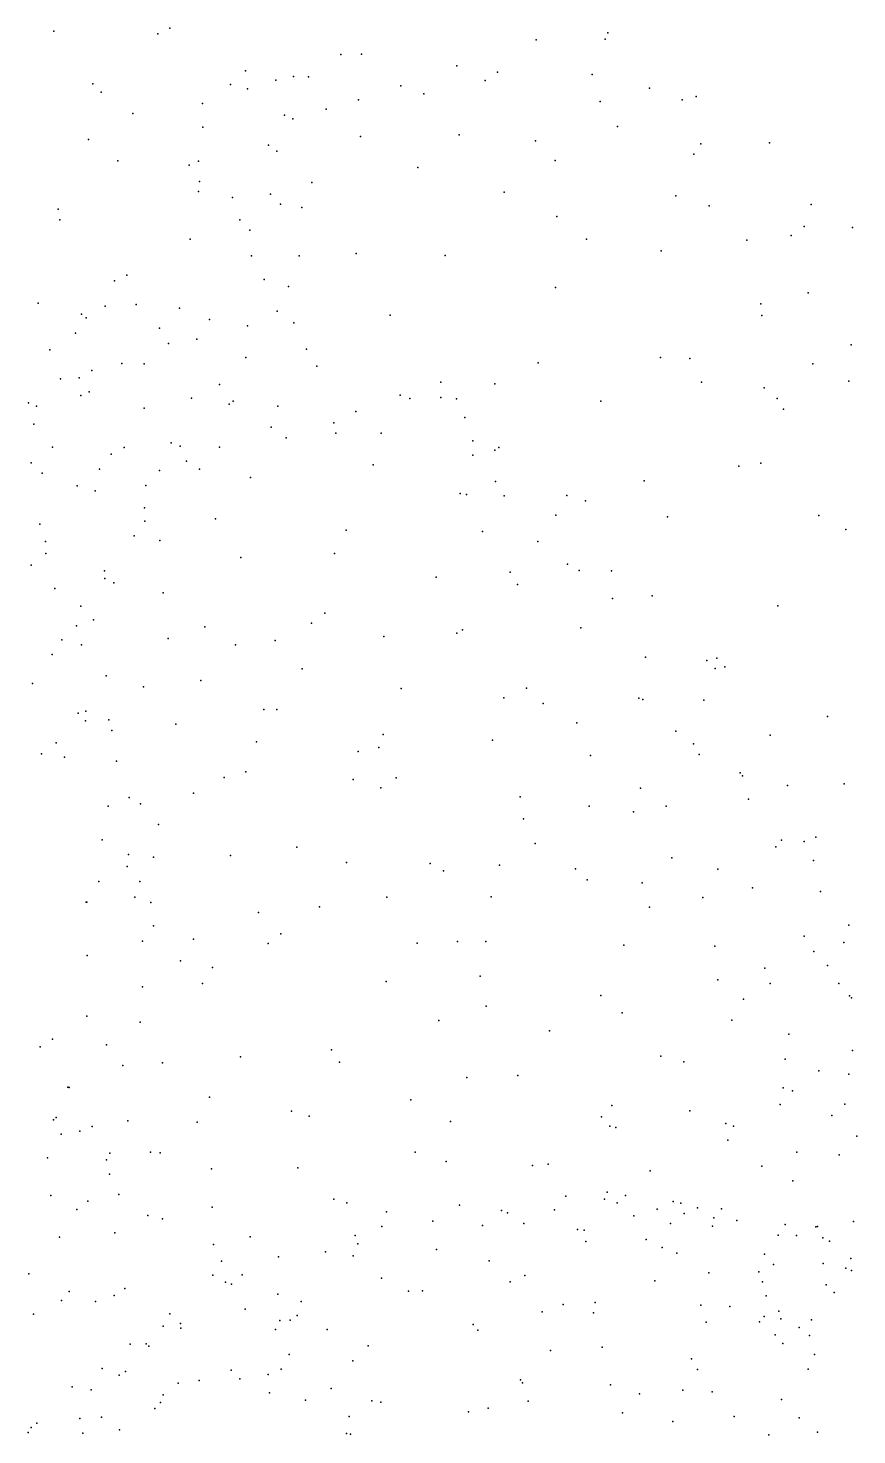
# Model space of a CAD drawing. Header units: metres. Extents: x -23.9 to 23.9, y -28.5 to 28.5.
# Drawn here: x -1.09 to -0.383, y -1.188 to 0.012 of the extents above; entities that cross this region are included whole.
import ezdxf

# ---------------------------------------------------------------- set-up
doc = ezdxf.new("R2010")
doc.units = ezdxf.units.M

msp = doc.modelspace()

# ---------------------------------------------------------------- linework, layer by layer
for p in [(-1.0684, 0.0094, 11.4078), (-0.9795, 0.0071, -6.1679), (-0.9694, 0.0119, -5.5622), (-0.6567, 0.0018, -5.6709), (-0.5979, 0.0025, -5.9243), (-0.5955, 0.0079, -5.8532), (-0.8234, -0.0105, 9.8417), (-0.8059, -0.0103, -6.1864), (-0.7245, -0.0202, -6.1698), (-1.035, -0.0356, -6.2197), (-0.9047, -0.0246, -6.2274), (-0.8789, -0.0325, 10.4911), (-0.8637, -0.0294, -5.496), (-0.851, -0.0297, 10.7202), (-0.7003, -0.0329, -23.8062), (-0.6896, -0.0256, -5.5702), (-0.609, -0.0277, -6.076), (-1.0279, -0.0427, -5.4903), (-0.9177, -0.0362, 9.7304), (-0.9031, -0.0399, 11.1914), (-0.7721, -0.0373, 10.1574), (-0.7525, -0.0442, -5.5011), (-0.5599, -0.0394, -5.7011), (-0.5201, -0.0463, -5.8903), (-0.9416, -0.0524, -5.4583), (-0.836, -0.0573, 10.9132), (-0.8082, -0.0493, 9.9453), (-0.602, -0.0507, -5.6013), (-0.5321, -0.0492, -5.9682), (-1.001, -0.0609, 4.4742), (-0.8716, -0.0624, 11.0965), (-0.8644, -0.0655, 4.0036), (-0.5872, -0.0719, -6.1465), (-1.0388, -0.0831, -6.2868), (-0.9413, -0.0726, -6.2922), (-0.8067, -0.0806, -6.2872), (-0.7224, -0.0791, -6.2528), (-0.8852, -0.0879, 9.8289), (-0.878, -0.093, 10.3917), (-0.6573, -0.0844, 1.5327), (-0.5222, -0.0955, -6.0922), (-0.5162, -0.0868, -5.6599), (-0.4575, -0.086, -5.8583), (-1.0137, -0.1012, -20.4771), (-0.9528, -0.1051, 9.7642), (-0.9449, -0.1017, -5.3932), (-0.7576, -0.1071, -5.4083), (-0.6404, -0.1009, -6.234), (-0.9439, -0.1191, 11.2365), (-0.8481, -0.1197, 10.8121), (-0.945, -0.1276, -6.3543), (-0.8834, -0.1297, -5.365), (-0.6839, -0.128, -5.424), (-0.5376, -0.1312, -5.5362), (-1.0646, -0.1425, 9.6897), (-0.916, -0.1325, 10.4764), (-0.8748, -0.1383, -6.364), (-0.8568, -0.1411, 11.0125), (-0.5092, -0.1397, -6.1687), (-0.4219, -0.1387, -5.74), (-1.0632, -0.1517, -6.3611), (-0.9096, -0.1516, 10.5952), (-0.6391, -0.1488, -6.2984), (-0.9011, -0.1605, 11.141), (-0.4392, -0.1649, -6.0925), (-0.4279, -0.1573, -5.6666), (-0.3868, -0.1582, -5.8634), (-0.9519, -0.1681, -5.3326), (-0.6137, -0.1683, -5.4172), (-0.5499, -0.1781, -6.2524), (-0.4769, -0.1691, -5.5512), (-0.8998, -0.1824, 9.9712), (-0.8589, -0.1825, 10.9271), (-0.8104, -0.1805, -6.3882), (-0.7343, -0.1821, -6.3711), (-1.0165, -0.2037, -6.4044), (-1.0062, -0.1989, 9.8238), (-0.8888, -0.2026, 10.7041), (-0.8682, -0.2086, -6.4163), (-0.6402, -0.2094, -6.3497), (-0.4246, -0.214, -6.1411), (-1.0817, -0.2228, -1.6292), (-1.0246, -0.2254, -1.5694), (-0.9981, -0.2238, -5.3004), (-0.9611, -0.2271, 10.2869), (-0.465, -0.2232, -6.2127), (-1.0447, -0.2322, -1.7086), (-1.0407, -0.2352, -1.466), (-0.9355, -0.2367, -1.5583), (-0.8778, -0.2297, 10.8216), (-0.8636, -0.2396, -5.2843), (-0.7812, -0.2329, -5.301), (-0.4641, -0.2332, 3.7804), (-1.0499, -0.2484, 11.3214), (-0.9781, -0.2441, -1.7467), (-0.9032, -0.242, -1.6324), (-1.0718, -0.2625, -6.4358), (-0.9705, -0.2572, 10.1169), (-0.9462, -0.2535, 11.1628), (-0.8526, -0.2619, -1.5455), (-0.3879, -0.2584, -5.5893), (-1.0102, -0.2742, -1.8457), (-0.9913, -0.2744, 10.5245), (-0.9045, -0.2691, -1.4069), (-0.655, -0.2738, -6.4028), (-0.5506, -0.269, -6.3369), (-0.5257, -0.2699, -5.4022), (-0.4205, -0.2744, -5.5157), (-1.0628, -0.2872, -1.297), (-1.0467, -0.2866, 9.9647), (-1.036, -0.2801, -5.2667), (-0.8439, -0.2764, -1.7478), (-1.0383, -0.2984, 10.075), (-0.9271, -0.2922, -6.4775), (-0.738, -0.2901, -6.4482), (-0.6921, -0.2917, -21.7251), (-0.5155, -0.2903, 2.7818), (-0.4621, -0.2951, -6.2816), (-0.39, -0.2893, -6.1793), (-1.09, -0.3079, 10.3303), (-1.0831, -0.3106, 23.0351), (-1.0454, -0.3016, 10.1828), (-0.951, -0.3039, -1.2902), (-0.9187, -0.309, 11.037), (-0.9153, -0.3065, 10.7433), (-0.8772, -0.3107, -1.8769), (-0.7728, -0.3013, -1.7442), (-0.7646, -0.3041, -1.454), (-0.738, -0.3034, -1.6158), (-0.7247, -0.3044, -5.2689), (-0.6015, -0.3064, -5.3208), (-0.4509, -0.304, -5.4445), (-0.9913, -0.3125, 2.7767), (-0.8106, -0.3152, 4.9296), (-0.7175, -0.3203, -18.5131), (-0.4457, -0.3133, 4.9589), (-1.0854, -0.3261, -1.9584), (-0.8829, -0.3287, -5.2304), (-0.8294, -0.325, -1.3326), (-0.8276, -0.3338, -6.4864), (-0.789, -0.3336, -1.8447), (-1.0696, -0.3455, 10.4966), (-1.0082, -0.3459, 11.1891), (-0.9682, -0.3419, -1.2317), (-0.9606, -0.3448, -5.2267), (-0.9271, -0.3456, 10.9189), (-0.8701, -0.3376, -1.2748), (-0.7109, -0.3403, -1.7414), (-0.6887, -0.3459, -1.6738), (-1.0878, -0.359, 11.2768), (-1.0194, -0.3516, 10.5699), (-0.9551, -0.3575, -1.9846), (-0.7107, -0.3524, -1.4203), (-0.6919, -0.3481, -1.4923), (-0.4651, -0.3594, -6.3239), (-1.0783, -0.3679, -6.4861), (-1.0294, -0.3643, -5.228), (-0.9781, -0.3656, 11.0852), (-0.944, -0.3644, 10.8243), (-0.9006, -0.3714, -6.5083), (-0.7958, -0.3606, -5.2295), (-0.4836, -0.3618, -5.3825), (-1.0484, -0.3786, -2.0343), (-1.0331, -0.3828, 3.8469), (-0.9899, -0.3783, -1.1753), (-0.6915, -0.375, -1.799), (-0.5646, -0.3743, -5.3186), (-0.7217, -0.3853, -1.322), (-0.7162, -0.3861, -5.2406), (-0.684, -0.3872, -23.4003), (-0.6305, -0.387, -1.5198), (-0.6147, -0.3915, -1.6321), (-0.9909, -0.3973, -6.51), (-0.9304, -0.4068, -1.147), (-0.6399, -0.4036, -6.4587), (-0.5445, -0.4051, -6.4015), (-0.4155, -0.404, -6.2892), (-1.0803, -0.4112, -0.5537), (-0.9907, -0.4088, 10.7266), (-0.8188, -0.4165, -1.1939), (-0.7025, -0.4175, -1.911), (-0.3925, -0.4158, -5.4573), (-1.0756, -0.4262, -0.4728), (-0.9999, -0.4214, -1.1206), (-0.9779, -0.4252, 10.8822), (-0.6552, -0.4261, -1.3404), (-1.0752, -0.4363, -5.2101), (-0.9089, -0.4398, -2.0799), (-0.8287, -0.4364, -2.0355), (-1.0878, -0.4464, 10.5793), (-1.025, -0.4511, -2.1097), (-0.6788, -0.4524, -6.4913), (-0.63, -0.4456, 0.7109), (-0.62, -0.4509, -1.8543), (-0.5925, -0.4512, -1.3975), (-1.0675, -0.4662, -0.3714), (-1.0249, -0.4578, 11.0408), (-1.0172, -0.4615, 10.7968), (-0.7421, -0.4566, -5.2062), (-0.6727, -0.4628, -5.2302), (-0.975, -0.4699, -5.1876), (-0.5917, -0.4748, -6.4583), (-0.5576, -0.4724, -1.759), (-1.0453, -0.4812, -0.5742), (-0.837, -0.4872, -5.1872), (-0.4505, -0.4811, -5.363), (-1.049, -0.4981, 10.9391), (-1.0346, -0.4931, -6.5299), (-0.9394, -0.499, -6.5414), (-0.8485, -0.4957, -2.0988), (-0.7197, -0.5016, -2.0266), (-0.6186, -0.4997, -1.2732), (-1.0615, -0.5099, -2.1577), (-1.0447, -0.5144, -0.6668), (-0.9709, -0.509, -2.1439), (-0.9132, -0.5144, -5.1755), (-0.8794, -0.5106, -1.0742), (-0.7868, -0.5071, -1.1172), (-0.7243, -0.5044, -1.1628), (-1.0699, -0.5226, -1.0284), (-0.5634, -0.5248, -1.3371), (-0.511, -0.5278, -1.4762), (-0.5026, -0.5256, -1.6524), (-0.8563, -0.5349, -6.542), (-0.5039, -0.5346, -5.316), (-0.4958, -0.5331, -1.556), (-1.0865, -0.5474, -0.2438), (-1.0237, -0.5407, -0.4969), (-0.9917, -0.5502, -17.7505), (-0.943, -0.5448, -1.032), (-0.7718, -0.5515, -2.1058), (-0.665, -0.5513, -1.1752), (-0.6843, -0.5596, -5.2146), (-0.569, -0.5597, -1.9194), (-0.5656, -0.5609, -6.4525), (-0.5136, -0.5615, -1.8037), (-1.0476, -0.5726, -0.7456), (-1.0411, -0.5708, -0.3404), (-0.889, -0.5694, 2.5705), (-0.878, -0.5696, -2.1633), (-0.6506, -0.5643, -6.4958), (-0.4081, -0.5755, 3.6805), (-1.0414, -0.5791, -5.1827), (-1.0215, -0.5784, -16.5925), (-1.0189, -0.5875, -0.6695), (-0.9642, -0.5821, -5.1737), (-0.622, -0.5809, -2.0082), (-0.5374, -0.5881, -5.2848), (-1.0664, -0.598, -0.8986), (-0.8954, -0.597, -6.5534), (-0.7873, -0.5907, 23.0348), (-0.6939, -0.5957, -1.1126), (-0.5225, -0.5989, -1.3073), (-0.4571, -0.5913, -1.5427), (-1.0789, -0.6073, -6.5348), (-1.0592, -0.6102, -0.8149), (-0.8086, -0.6053, -6.5446), (-0.7911, -0.6018, 23.4232), (-0.6104, -0.6087, -1.1724), (-0.5175, -0.6078, -1.8924), (-1.015, -0.6135, -2.2194), (-0.9045, -0.6228, -2.2073), (-0.4827, -0.6236, -1.3729), (-0.9231, -0.6274, 1.9694), (-0.8128, -0.6293, -1.0243), (-0.7762, -0.6278, -5.1824), (-0.4807, -0.6262, -5.3238), (-0.4423, -0.6344, -1.6915), (-0.3938, -0.633, -6.317), (-1.0042, -0.6447, -0.4234), (-0.9491, -0.6409, -0.9606), (-0.7894, -0.6362, -2.1658), (-0.6704, -0.6441, -5.2178), (-0.5677, -0.6367, -6.4569), (-0.4754, -0.6459, -1.8285), (-1.0219, -0.6519, -0.3416), (-0.9943, -0.6501, -0.5042), (-0.6116, -0.6519, 0.0866), (-0.5736, -0.6567, 2.2929), (-0.5457, -0.652, -1.2343), (-0.9789, -0.6676, -6.5428), (-0.6675, -0.6627, -2.098), (-1.0272, -0.6806, -2.2446), (-0.6577, -0.6838, -6.4947), (-0.4472, -0.681, -6.3635), (-0.428, -0.682, -1.4832), (-0.4181, -0.6784, -1.5779), (-1.0045, -0.6932, -5.1846), (-0.9832, -0.6955, 23.7373), (-0.9177, -0.694, -2.2364), (-0.861, -0.687, -6.542), (-0.5409, -0.696, -5.292), (-0.4523, -0.6867, -1.3856), (-1.0058, -0.7033, -0.696), (-0.8187, -0.7, -5.186), (-0.7472, -0.7009, -1.0259), (-0.7358, -0.7071, -2.1655), (-0.6881, -0.7024, -1.0666), (-0.6231, -0.7055, -1.1121), (-0.5016, -0.7058, -1.9318), (-0.4201, -0.6984, -5.3878), (-1.0299, -0.7163, -0.7753), (-0.9949, -0.7161, -0.8941), (-0.6131, -0.7149, -5.2467), (-0.5663, -0.7175, -1.1667), (-0.9992, -0.7295, -0.3817), (-0.7841, -0.7295, -6.5284), (-0.695, -0.7292, -5.2192), (-0.5144, -0.73, -6.4062), (-0.4721, -0.7215, -1.3009), (-0.414, -0.7249, -1.725), (-1.0409, -0.7338, -6.5282), (-1.0402, -0.7339, -0.2626), (-0.9856, -0.7342, -0.4984), (-0.8936, -0.7428, 4.9549), (-0.8417, -0.7379, -2.226), (-0.5601, -0.7382, -2.0343), (-0.9832, -0.7541, -0.5666), (-0.3898, -0.7536, -1.5953), (-0.9927, -0.7671, -0.652), (-0.9491, -0.7654, -2.2644), (-0.8745, -0.761, -6.5352), (-0.7238, -0.7673, -6.5067), (-0.6998, -0.7675, -2.1633), (-0.428, -0.7628, -1.8179), (-1.0399, -0.7793, -0.8432), (-0.8855, -0.7692, -0.946), (-0.7584, -0.7688, -5.2031), (-0.5818, -0.7706, -1.1237), (-0.5043, -0.7714, -1.9703), (-0.4197, -0.7761, -1.3976), (-0.394, -0.7683, -6.2862), (-0.9602, -0.7839, 22.6784), (-0.933, -0.7896, -5.1942), (-0.4615, -0.7903, -1.2839), (-0.4082, -0.7878, -5.4267), (-0.9415, -0.8032, -0.9175), (-0.7847, -0.8017, -2.2188), (-0.7044, -0.7969, -20.785), (-0.5018, -0.8, -6.3769), (-0.457, -0.8034, -1.9089), (-0.3985, -0.8032, -1.7431), (-0.9928, -0.8061, -0.451), (-0.6015, -0.8136, -6.4411), (-0.3893, -0.8137, -1.5245), (-0.3876, -0.8155, -1.6598), (-0.6995, -0.8226, -5.2433), (-0.5833, -0.8282, -2.083), (-0.4797, -0.8165, -17.7687), (-1.0403, -0.8311, -0.2764), (-0.9946, -0.8362, -0.5988), (-0.7397, -0.8348, -6.4883), (-0.4897, -0.8346, -5.369), (-1.0694, -0.8508, -2.2869), (-0.6454, -0.8436, -2.1365), (-0.4412, -0.8464, -6.3041), (-1.0801, -0.8573, 25.0322), (-1.0234, -0.8557, -0.7376), (-0.8313, -0.86, -0.9545), (-0.3867, -0.8604, 1.1767), (-1.0094, -0.8732, -0.378), (-0.9757, -0.871, -5.2278), (-0.909, -0.8659, -2.2703), (-0.8245, -0.8704, -2.2412), (-0.5503, -0.8652, -6.3839), (-0.5306, -0.8702, -2.0285), (-0.4441, -0.8679, -5.4259), (-0.7158, -0.8836, -2.1913), (-0.6724, -0.8818, -6.4444), (-0.4155, -0.8778, -1.821), (-0.3899, -0.8805, -6.2139), (-1.0564, -0.8918, 25.3751), (-1.0552, -0.8919, -5.2448), (-0.4458, -0.8922, 4.9493), (-0.4379, -0.8949, -1.8905), (-0.9355, -0.9003, -0.9095), (-0.8656, -0.9121, -5.2407), (-0.7638, -0.9024, -0.9733), (-0.5921, -0.9075, -2.1035), (-0.5255, -0.9119, -1.167), (-0.4484, -0.9066, -0.1019), (-0.3934, -0.9061, -5.5182), (-1.0686, -0.9196, -0.8333), (-1.0664, -0.9175, -0.2354), (-1.0053, -0.9204, -0.5952), (-0.9461, -0.9216, -6.4899), (-0.8505, -0.9165, -6.4818), (-0.7298, -0.9209, -5.272), (-0.601, -0.917, -5.3246), (-0.4949, -0.9226, -6.3229), (-0.4043, -0.9159, -1.397), (-1.0621, -0.9319, -2.2918), (-1.0461, -0.9293, -0.7616), (-1.0357, -0.9254, -6.4825), (-0.5939, -0.925, -6.4076), (-0.5888, -0.926, 3.7228), (-0.4884, -0.9251, -5.4161), (-0.383, -0.9336, -1.6964), (-1.0206, -0.948, -5.2716), (-0.9859, -0.9473, 25.1252), (-0.9775, -0.9478, -2.2805), (-0.7601, -0.9472, -6.5256), (-0.493, -0.9369, -1.9787), (-0.4343, -0.9471, -6.2212), (-1.0739, -0.9519, -20.2591), (-1.0233, -0.9538, -0.4155), (-0.7334, -0.9552, 22.956), (-0.6597, -0.9586, -6.4711), (-0.6465, -0.9573, -1.0558), (-0.4641, -0.9592, -1.2642), (-0.3981, -0.9494, -1.7713), (-1.0208, -0.966, 25.431), (-0.9337, -0.9613, -5.2683), (-0.8601, -0.9605, -0.9436), (-0.5593, -0.963, -1.1326), (-0.4376, -0.9717, -5.5205), (-1.071, -0.9841, -0.2909), (-1.0129, -0.9833, -0.8806), (-0.596, -0.9812, -6.564), (-1.0488, -0.9961, -0.3633), (-1.0393, -0.989, -0.6785), (-0.9332, -0.9941, -6.5577), (-0.8295, -0.9873, -2.2394), (-0.8183, -0.9903, -6.5719), (-0.7221, -0.9925, -6.6323), (-0.6314, -0.9848, -2.8488), (-0.5983, -0.9874, -2.7486), (-0.5875, -0.9904, -6.706), (-0.5805, -0.9843, -6.4708), (-0.5535, -0.9957, -5.4216), (-0.5398, -0.9892, -6.6472), (-0.5333, -0.9906, -2.8476), (-0.5189, -0.9948, -6.5683), (-0.4984, -0.9955, -2.7768), (-0.988, -1.0012, -6.4591), (-0.9756, -1.004, 24.9999), (-0.7845, -0.998, -5.3097), (-0.7449, -1.006, -2.7096), (-0.6864, -0.9969, -6.7059), (-0.6811, -0.999, -5.347), (-0.6671, -1.008, -6.7902), (-0.6412, -0.9964, -2.6895), (-0.5734, -1.0016, -2.0727), (-0.542, -1.0081, -6.7877), (-0.5305, -0.9996, -2.9242), (-0.5052, -1.0032, -1.2143), (-0.4855, -1.0056, -6.5074), (-0.386, -1.0064, -1.546), (-1.0636, -1.0196, -2.2822), (-1.0162, -1.016, 25.5015), (-0.9008, -1.0195, -2.2607), (-0.8111, -1.0184, -2.8619), (-0.7884, -1.0106, -6.6691), (-0.7024, -1.0097, -2.978), (-0.6215, -1.0131, -3.014), (-0.6157, -1.0137, -0.5172), (-0.5062, -1.0103, -6.3798), (-0.4501, -1.0181, -2.6566), (-0.4442, -1.0089, -6.1729), (-0.4344, -1.0184, -2.9461), (-0.4181, -1.011, -6.6379), (-0.4165, -1.0106, -1.8038), (-0.412, -1.0202, -6.5447), (-0.932, -1.026, -5.3131), (-0.8089, -1.0254, -6.7348), (-0.7418, -1.0303, -6.829), (-0.6142, -1.0235, -6.8519), (-0.5629, -1.0217, -2.6049), (-0.5493, -1.0284, -1.1567), (-0.4065, -1.0231, -5.653), (-0.9253, -1.0403, -6.4766), (-0.8765, -1.0364, -2.8137), (-0.8366, -1.0323, -2.728), (-0.8128, -1.0357, -2.9802), (-0.6969, -1.04, -3.0655), (-0.5366, -1.0333, -3.052), (-0.4618, -1.0343, -6.8353), (-0.4542, -1.0429, -5.5779), (-0.4117, -1.0423, -6.4329), (-0.3881, -1.038, -6.7754), (-1.0897, -1.0509, -0.3119), (-0.9327, -1.0522, -0.9271), (-0.9075, -1.0519, 25.2169), (-0.7887, -1.0546, -2.2167), (-0.6665, -1.0524, -2.522), (-0.5094, -1.0502, -5.5202), (-0.4668, -1.0493, -1.9178), (-0.3924, -1.0461, -1.6671), (-0.3877, -1.0481, -5.9241), (-1.0553, -1.066, -0.5825), (-1.0077, -1.0635, -2.2709), (-0.9218, -1.0581, 25.3491), (-0.9168, -1.0597, -2.7442), (-0.7657, -1.0659, -3.1118), (-0.7538, -1.0654, -5.3635), (-0.6789, -1.0578, -6.9269), (-0.5553, -1.057, -3.1232), (-0.4636, -1.0579, -6.902), (-0.4093, -1.0603, -1.4302), (-0.4024, -1.0668, -3.0643), (-1.0618, -1.0738, -0.4663), (-1.0329, -1.0747, -6.3794), (-1.0168, -1.0694, -0.9147), (-0.8771, -1.0684, -3.0067), (-0.8572, -1.0747, -0.9603), (-0.6337, -1.0772, -3.1608), (-0.6064, -1.0755, -5.4521), (-0.5161, -1.0778, -1.9778), (-0.4913, -1.079, -2.4885), (-0.4605, -1.0697, -6.3101), (-1.0858, -1.0855, -0.6954), (-0.9694, -1.0851, -6.619), (-0.905, -1.0812, -6.8158), (-0.8754, -1.0907, -2.5695), (-0.8667, -1.0906, -6.877), (-0.8607, -1.0866, -2.2708), (-0.6516, -1.0835, -2.1213), (-0.6077, -1.0842, -1.1076), (-0.4662, -1.0919, -1.3019), (-0.4622, -1.0874, -3.1502), (-0.4496, -1.0828, -5.6653), (-0.4478, -1.0895, -6.0376), (-0.4217, -1.0902, -5.8165), (-0.975, -1.0957, -2.7675), (-0.9602, -1.0935, -6.7274), (-0.9601, -1.0974, -2.6839), (-0.8791, -1.0986, -5.3761), (-0.8352, -1.0985, -2.511), (-0.7105, -1.0942, -2.4632), (-0.7066, -1.0992, -6.9831), (-0.5117, -1.0923, -5.5787), (-0.4526, -1.1031, -6.9747), (-0.4323, -1.0967, -1.7984), (-0.4235, -1.1035, -6.253), (-1.0033, -1.1109, -2.8344), (-0.9897, -1.1106, -6.5407), (-0.9872, -1.1126, -2.9233), (-0.8001, -1.1123, -3.1618), (-0.6004, -1.1136, -7.0222), (-0.4461, -1.1103, -5.9344), (-0.8675, -1.1197, -3.133), (-0.8132, -1.1252, -6.9782), (-0.6446, -1.1165, -2.4176), (-0.524, -1.1236, -3.2148), (-0.4191, -1.1198, -1.7138), (-1.027, -1.1319, 25.6054), (-1.0127, -1.1376, -2.248), (-1.0073, -1.1344, 24.8074), (-0.9169, -1.1331, 25.4172), (-0.8853, -1.137, 25.0781), (-0.8742, -1.1323, 25.2008), (-0.5191, -1.1325, -6.0588), (-0.4245, -1.1323, -1.4749), (-1.0528, -1.1474, -5.4559), (-1.0365, -1.15, -6.4953), (-0.9623, -1.1442, -3.072), (-0.9444, -1.1419, -0.9605), (-0.9096, -1.1407, -2.4948), (-0.8316, -1.1487, -2.3274), (-0.67, -1.1414, -5.5033), (-0.6683, -1.144, -7.0551), (-0.5934, -1.1458, -2.3713), (-0.5314, -1.1504, -7.0605), (-0.5066, -1.1518, -5.9617), (-0.9774, -1.1607, -2.548), (-0.975, -1.1543, -6.8792), (-0.8844, -1.1526, -6.975), (-0.8536, -1.1589, -3.1964), (-0.7969, -1.1595, -2.4014), (-0.7892, -1.1605, -1.0188), (-0.6636, -1.1597, -1.0998), (-0.5684, -1.1533, -2.0062), (-0.4473, -1.1583, -3.2448), (-1.0462, -1.1743, -2.6313), (-1.0278, -1.1733, -6.8349), (-0.9822, -1.166, -5.4676), (-0.8162, -1.1726, -2.1841), (-0.7145, -1.1687, -3.2743), (-0.6976, -1.1657, 0.0898), (-0.5829, -1.1697, -5.6404), (-0.4878, -1.1726, -2.3565), (-0.4323, -1.1739, -1.5335), (-1.0903, -1.1864, -0.9612), (-1.0878, -1.1822, -2.8728), (-1.0828, -1.1783, -2.7525), (-1.0435, -1.1869, 24.7295), (-1.0122, -1.1841, -6.3611), (-0.8185, -1.1873, -3.2563), (-0.8153, -1.1878, -5.5049), (-0.54, -1.1771, -5.7731), (-0.4166, -1.1861, -6.1537), (-0.4581, -1.1884, 1.0885)]:
    msp.add_point(p)

doc.saveas('drawing.dxf')
